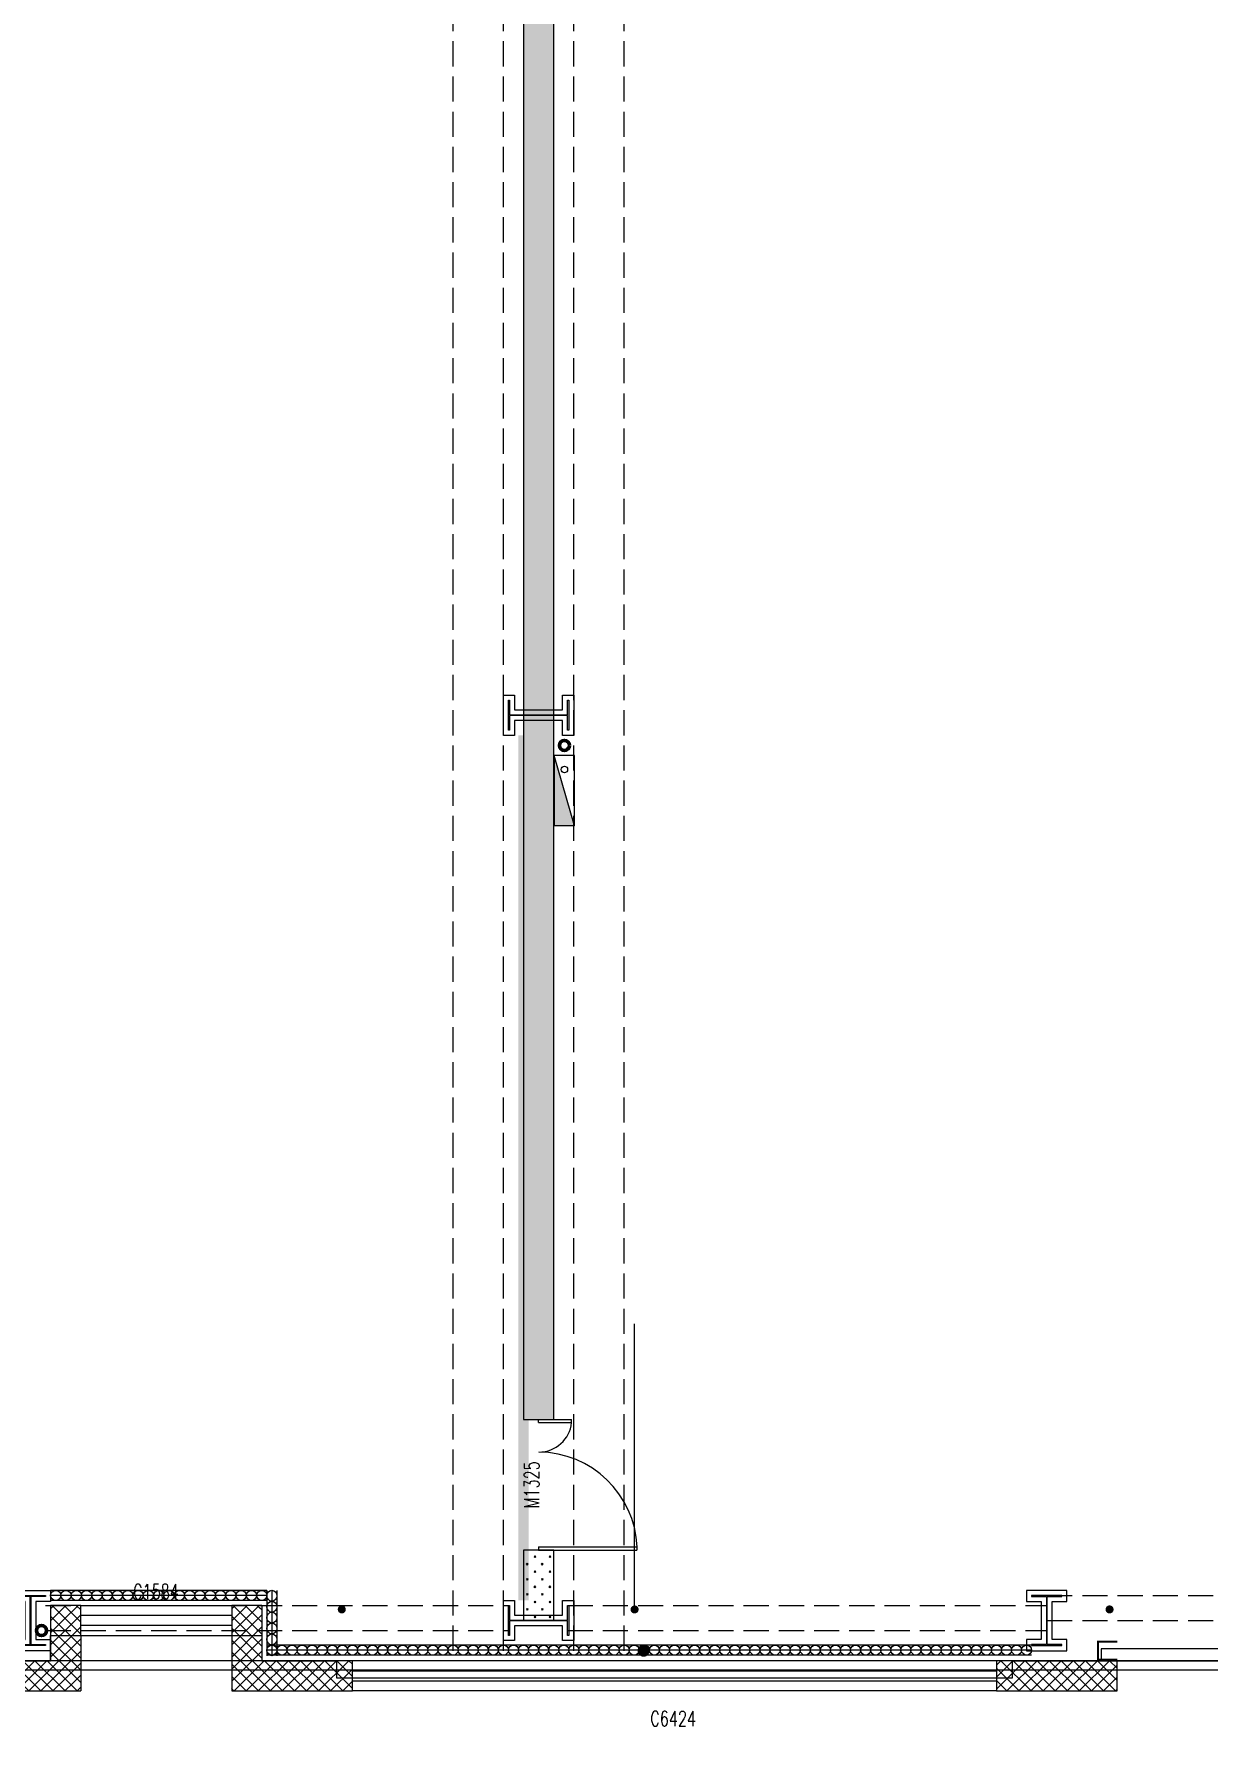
# Model space of a CAD drawing. Extents: x -474411 to 577939, y 0 to 1014176.
# Drawn here: x -231969 to -220292, y 740692 to 757592 of the extents above; entities that cross this region are included whole.
import ezdxf

# ---------------------------------------------------------------- set-up
doc = ezdxf.new("R2010")
doc.units = 0
doc.header["$LTSCALE"] = 1000
doc.header["$MEASUREMENT"] = 0
for name, pattern in [('10平面$0$DASH', [0.35, 0.25, -0.1]), ('CENTER', [2, 1.25, -0.25, 0.25, -0.25]), ('DASH', [0.35, 0.25, -0.1])]:
    doc.linetypes.add(name, pattern=pattern)
for name, color, linetype in [('10平面$0$WINDOW', 4, 'Continuous'), ('10平面$0$WINDOW_TEXT', 7, 'Continuous'), ('A-AXIS-DP', 126, 'Continuous'), ('A-AXIS-SYMB', 3, 'Continuous'), ('A-HATCH-2', 251, 'Continuous'), ('A-SFCE', 30, 'Continuous'), ('A-WINDOW', 140, 'Continuous'), ('AS-WALL', 40, 'Continuous'), ('AS-结构边线层', 200, 'Continuous'), ('DIM_SYMB', 3, 'Continuous'), ('PUB_HATCH', 8, 'Continuous'), ('SB_ZF消火栓', 10, 'Continuous'), ('建-窗', 4, 'Continuous'), ('建-门窗编号', 7, 'Continuous'), ('照明-灯具', 3, 'Continuous')]:
    doc.layers.add(name, color=color, linetype=linetype)
doc.layers.add('A-加建区域', color=47, linetype='Continuous', plot=False)
for name, color, linetype, lineweight in [('LG-ZF消防', 1, 'Continuous', 60), ('S-col', 2, 'Continuous', 0), ('柱间支撑', 6, 'CENTER', 0)]:
    doc.layers.add(name, color=color, linetype=linetype, lineweight=lineweight)
doc.styles.add('10平面$0$_TCH_WINDOW', font='SIMPLEX', dxfattribs={"height": 3.5, "bigfont": 'GBCBIG'})
doc.styles.add('A-WIN-LABEL', font='SIMPLEX', dxfattribs={"bigfont": 'GBCBIG'})
pattern_1 = [(45, (60, 0), (-60.000061, 60.000061), []), (135, (60, 0), (-60.000061, -60.000061), [])]
pattern_2 = [(45, (25.49, 21.51), (-75.000002, 75.000002), [24, -82.06602]), (135, (192.46, 21.51), (-75.000002, -75.000002), [24, -82.06602])]

# ---------------------------------------------------------------- blocks, each defined once
blk = doc.blocks.new('10平面$0$$DorLib2D$00000126')
at = {"color": 0, "linetype": 'Continuous'}
for p, q in [((-0.532, 0.5), (-0.532, 0.9)), ((0.532, 0.9), (0.532, 0.5))]:
    blk.add_line(p, q, dxfattribs=at)
at = {"color": 0, "linetype": '10平面$0$DASH'}
for p, q in [((-0.532, 0.9), (0.532, 0.9)), ((-0.532, 0.5), (0.532, 0.5))]:
    blk.add_line(p, q, dxfattribs=at)
blk = doc.blocks.new('DOOR2DLIB$SYSLIB$00000123')
at = {"color": 0}
for p, q in [((0.475, -0.001), (0.475, 0.752)), ((0.475, 0.752), (0.5, 0.752)), ((0.5, -0.001), (0.5, 0.752)), ((-0.5, 0), (-0.5, 0.252)), ((-0.475, 0.252), (-0.5, 0.252)), ((-0.475, 0), (-0.475, 0.252)), ((-0.475, 0), (-0.5, 0)), ((0.475, -0.001), (0.5, -0.001))]:
    blk.add_line(p, q, dxfattribs=at)
for centre, radius, start, end in [((0.505, -0.002), 0.755, 92.2493, 179.7238), ((-0.501, 0.003), 0.251, 359.7899, 84.0974)]:
    blk.add_arc(centre, radius, start, end, dxfattribs=at)
blk = doc.blocks.new('G$C325EBD4F')
at = {"layer": 'PUB_HATCH'}
h = blk.add_hatch(dxfattribs=at)
h.set_pattern_fill('多孔材料', color=8, scale=30, style=0)
h.set_pattern_definition(pattern_1)
h.paths.add_polyline_path([(3700, -50), (3700, 250), (3400, 250)])
h = blk.add_hatch(dxfattribs=at)
h.set_pattern_fill('多孔材料', color=8, scale=30, style=0)
h.set_pattern_definition(pattern_1)
h.paths.add_polyline_path([(3700, -50), (3400, 250), (3400, -300), (3700, -600)])
h = blk.add_hatch(dxfattribs=at)
h.set_pattern_fill('多孔材料', color=8, scale=30, style=0)
h.set_pattern_definition(pattern_1)
h.paths.add_polyline_path([(5500, 250), (5200, 250), (5200, -50)])
h = blk.add_hatch(dxfattribs=at)
h.set_pattern_fill('多孔材料', color=8, scale=30, style=0)
h.set_pattern_definition(pattern_1)
h.paths.add_polyline_path([(5500, 250), (5200, -50), (5200, -600), (5500, -300)])
h = blk.add_hatch(dxfattribs=at)
h.set_pattern_fill('多孔材料', color=8, scale=30, style=0)
h.set_pattern_definition(pattern_1)
h.paths.add_polyline_path([(3700, -600), (3400, -300), (2500, -300), (2500, -600)])
h = blk.add_hatch(dxfattribs=at)
h.set_pattern_fill('多孔材料', color=8, scale=30, style=0)
h.set_pattern_definition(pattern_1)
h.paths.add_polyline_path([(6400, -300), (5500, -300), (5200, -600), (6400, -600)])
at = {"layer": '10平面$0$WINDOW', "color": 8}
blk.add_line((5200, -50), (3700, -50), dxfattribs=at)
at = {"layer": 'AS-WALL', "color": 8}
for p, q in [((3700, 250), (3400, 250)), ((3400, 250), (3400, -300)), ((3700, -50), (3700, 250)), ((5500, 250), (5200, 250)), ((5200, 250), (5200, -50)), ((5500, 250), (5500, -300)), ((3700, -50), (3700, -600)), ((5200, -50), (5200, -600)), ((3400, -300), (2500, -300)), ((2500, -600), (2500, -300)), ((6400, -300), (5500, -300)), ((6400, -600), (6400, -300)), ((3700, -600), (2500, -600)), ((6400, -600), (5200, -600))]:
    blk.add_line(p, q, dxfattribs=at)
at = {"layer": '10平面$0$WINDOW', "color": 8}
ref = blk.add_blockref('DOOR2DLIB$SYSLIB$00000123', (4450, 100), dxfattribs=dict(at, xscale=-1500, yscale=1500, zscale=300, rotation=180.0000000000445))
ref.add_attrib('A', 'MLC1584', (4117, 313), dxfattribs={"layer": '10平面$0$WINDOW_TEXT', "ltscale": 500, "height": 148.8, "style": '10平面$0$_TCH_WINDOW', "width": 0.705882})
ref = blk.add_blockref('10平面$0$$DorLib2D$00000126', (0, -450), dxfattribs=dict(at, xscale=5000, yscale=-300, zscale=300, rotation=180.0000000000008))
ref.add_attrib('A', 'JLM5050', (-301, -594), dxfattribs={"layer": '10平面$0$WINDOW_TEXT', "ltscale": 500, "height": 148.8, "style": '10平面$0$_TCH_WINDOW', "width": 0.705882})
blk = doc.blocks.new('43243')
at = {"layer": 'AS-结构边线层', "color": 8}
blk.add_lwpolyline([(-230898, 832220), (-254254, 760236), (-254254, 741420), (-248304, 741420), (-248304, 741670), (-246204, 741670), (-246204, 741420), (-231804, 741420), (-231804, 741670), (-229704, 741670), (-229704, 741420), (-228964, 741420), (-228964, 741250), (-222244, 741250), (-222244, 741420), (-215304, 741420)], dxfattribs=at)
blk = doc.blocks.new('w4234324')
at = {"layer": 'A-AXIS-DP', "color": 8}
for points in [[(-232154, 742070), (-231854, 742070), (-231854, 742058), (-232000, 742058), (-232000, 741582), (-231854, 741582), (-231854, 741570), (-232154, 741570), (-232154, 741582), (-232008, 741582), (-232008, 742058), (-232154, 742058), (-232154, 742070)], [(-221754, 742070), (-222054, 742070), (-222054, 742058), (-221908, 742058), (-221908, 741582), (-222054, 741582), (-222054, 741570), (-221754, 741570), (-221754, 741582), (-221900, 741582), (-221900, 742058), (-221754, 742058), (-221754, 742070)]]:
    blk.add_lwpolyline(points, close=True, dxfattribs=at)
at = {"layer": 'A-HATCH-2', "color": 8}
for points in [[(-227304, 750620), (-227304, 751020), (-227192, 751020), (-227192, 750874), (-226716, 750874), (-226716, 751020), (-226604, 751020), (-226604, 750620), (-226716, 750620), (-226716, 750766), (-227192, 750766), (-227192, 750620)], [(-232204, 742120), (-231804, 742120), (-231804, 742008), (-231950, 742008), (-231950, 741632), (-231804, 741632), (-231804, 741520), (-232204, 741520), (-232204, 741632), (-232058, 741632), (-232058, 742008), (-232204, 742008)], [(-221704, 742120), (-222104, 742120), (-222104, 742008), (-221958, 742008), (-221958, 741632), (-222104, 741632), (-222104, 741520), (-221704, 741520), (-221704, 741632), (-221850, 741632), (-221850, 742008), (-221704, 742008)], [(-227304, 741620), (-227304, 742020), (-227192, 742020), (-227192, 741874), (-226716, 741874), (-226716, 742020), (-226604, 742020), (-226604, 741620), (-226716, 741620), (-226716, 741766), (-227192, 741766), (-227192, 741620)]]:
    blk.add_lwpolyline(points, close=True, dxfattribs=at)
at = {"layer": 'S-col', "color": 8}
for points in [[(-227254, 750670), (-227254, 750970), (-227242, 750970), (-227242, 750824), (-226666, 750824), (-226666, 750970), (-226654, 750970), (-226654, 750670), (-226666, 750670), (-226666, 750816), (-227242, 750816), (-227242, 750670)], [(-227254, 741670), (-227254, 741970), (-227242, 741970), (-227242, 741824), (-226666, 741824), (-226666, 741970), (-226654, 741970), (-226654, 741670), (-226666, 741670), (-226666, 741816), (-227242, 741816), (-227242, 741670)]]:
    blk.add_lwpolyline(points, close=True, dxfattribs=at)
blk = doc.blocks.new('34242343243')
at = {"color": 8}
for p, q in [((-231702, 742120), (-231804, 742120)), ((-231599, 742120), (-231702, 742120)), ((-231497, 742120), (-231599, 742120)), ((-231395, 742120), (-231497, 742120)), ((-231292, 742120), (-231395, 742120)), ((-231190, 742120), (-231292, 742120)), ((-231088, 742120), (-231190, 742120)), ((-230985, 742120), (-231088, 742120)), ((-230883, 742120), (-230985, 742120)), ((-230780, 742120), (-230883, 742120)), ((-230678, 742120), (-230780, 742120)), ((-230576, 742120), (-230678, 742120)), ((-230473, 742120), (-230576, 742120)), ((-230371, 742120), (-230473, 742120)), ((-230268, 742120), (-230371, 742120)), ((-230166, 742120), (-230268, 742120)), ((-230064, 742120), (-230166, 742120)), ((-229961, 742120), (-230064, 742120)), ((-229859, 742120), (-229961, 742120)), ((-229757, 742120), (-229859, 742120)), ((-229654, 742120), (-229757, 742120)), ((-229654, 742120), (-229654, 742012)), ((-229604, 742120), (-229604, 742012)), ((-229554, 742120), (-229554, 742012)), ((-231702, 742070), (-231804, 742070)), ((-231702, 742020), (-231804, 742020)), ((-231599, 742070), (-231702, 742070)), ((-231599, 742020), (-231702, 742020)), ((-231497, 742070), (-231599, 742070)), ((-231497, 742020), (-231599, 742020)), ((-231395, 742070), (-231497, 742070)), ((-231395, 742020), (-231497, 742020)), ((-231292, 742070), (-231395, 742070)), ((-231292, 742020), (-231395, 742020)), ((-231190, 742070), (-231292, 742070)), ((-231190, 742020), (-231292, 742020)), ((-231088, 742070), (-231190, 742070)), ((-231088, 742020), (-231190, 742020)), ((-230985, 742070), (-231088, 742070)), ((-230985, 742020), (-231088, 742020)), ((-230883, 742070), (-230985, 742070)), ((-230883, 742020), (-230985, 742020)), ((-230780, 742070), (-230883, 742070)), ((-230780, 742020), (-230883, 742020)), ((-230678, 742070), (-230780, 742070)), ((-230678, 742020), (-230780, 742020)), ((-230576, 742070), (-230678, 742070)), ((-230576, 742020), (-230678, 742020)), ((-230473, 742070), (-230576, 742070)), ((-230473, 742020), (-230576, 742020)), ((-230371, 742070), (-230473, 742070)), ((-230371, 742020), (-230473, 742020)), ((-230268, 742070), (-230371, 742070)), ((-230268, 742020), (-230371, 742020)), ((-230166, 742070), (-230268, 742070)), ((-230166, 742020), (-230268, 742020)), ((-230064, 742070), (-230166, 742070)), ((-230064, 742020), (-230166, 742020)), ((-229961, 742070), (-230064, 742070)), ((-229961, 742020), (-230064, 742020)), ((-229859, 742070), (-229961, 742070)), ((-229859, 742020), (-229961, 742020)), ((-229757, 742070), (-229859, 742070)), ((-229757, 742020), (-229859, 742020)), ((-229654, 742070), (-229757, 742070)), ((-229654, 742020), (-229757, 742020)), ((-229654, 742012), (-229654, 741903)), ((-229604, 742012), (-229604, 741903)), ((-229554, 742012), (-229554, 741903)), ((-229654, 741903), (-229654, 741795)), ((-229654, 741795), (-229654, 741687)), ((-229604, 741903), (-229604, 741795)), ((-229604, 741795), (-229604, 741687)), ((-229554, 741903), (-229554, 741795)), ((-229554, 741795), (-229554, 741687)), ((-229654, 741687), (-229654, 741578)), ((-229604, 741687), (-229604, 741578)), ((-229554, 741687), (-229554, 741578)), ((-229654, 741578), (-229654, 741470)), ((-229604, 741578), (-229604, 741470)), ((-229554, 741578), (-229554, 741470))]:
    blk.add_line(p, q, dxfattribs=at)
for points in [[(-229554, 741576), (-229654, 741576)], [(-229554, 741526), (-229654, 741526)], [(-229554, 741476), (-229654, 741476)], [(-229454, 741576), (-229554, 741576)], [(-229454, 741526), (-229554, 741526)], [(-229454, 741476), (-229554, 741476)], [(-229354, 741576), (-229454, 741576)], [(-229354, 741526), (-229454, 741526)], [(-229354, 741476), (-229454, 741476)], [(-229254, 741576), (-229354, 741576)], [(-229254, 741526), (-229354, 741526)], [(-229254, 741476), (-229354, 741476)], [(-229154, 741576), (-229254, 741576)], [(-229154, 741526), (-229254, 741526)], [(-229154, 741476), (-229254, 741476)], [(-229054, 741576), (-229154, 741576)], [(-229054, 741526), (-229154, 741526)], [(-229054, 741476), (-229154, 741476)], [(-228954, 741576), (-229054, 741576)], [(-228954, 741526), (-229054, 741526)], [(-228954, 741476), (-229054, 741476)], [(-228854, 741576), (-228954, 741576)], [(-228854, 741526), (-228954, 741526)], [(-228854, 741476), (-228954, 741476)], [(-228754, 741576), (-228854, 741576)], [(-228754, 741526), (-228854, 741526)], [(-228754, 741476), (-228854, 741476)], [(-228654, 741576), (-228754, 741576)], [(-228654, 741526), (-228754, 741526)], [(-228654, 741476), (-228754, 741476)], [(-228554, 741576), (-228654, 741576)], [(-228554, 741526), (-228654, 741526)], [(-228554, 741476), (-228654, 741476)], [(-228454, 741576), (-228554, 741576)], [(-228454, 741526), (-228554, 741526)], [(-228454, 741476), (-228554, 741476)], [(-228354, 741576), (-228454, 741576)], [(-228354, 741526), (-228454, 741526)], [(-228354, 741476), (-228454, 741476)], [(-228254, 741576), (-228354, 741576)], [(-228254, 741526), (-228354, 741526)], [(-228254, 741476), (-228354, 741476)], [(-228154, 741576), (-228254, 741576)], [(-228154, 741526), (-228254, 741526)], [(-228154, 741476), (-228254, 741476)], [(-228054, 741576), (-228154, 741576)], [(-228054, 741526), (-228154, 741526)], [(-228054, 741476), (-228154, 741476)], [(-227954, 741576), (-228054, 741576)], [(-227954, 741526), (-228054, 741526)], [(-227954, 741476), (-228054, 741476)], [(-227854, 741576), (-227954, 741576)], [(-227854, 741526), (-227954, 741526)], [(-227854, 741476), (-227954, 741476)], [(-227754, 741576), (-227854, 741576)], [(-227754, 741526), (-227854, 741526)], [(-227754, 741476), (-227854, 741476)], [(-227654, 741576), (-227754, 741576)], [(-227654, 741526), (-227754, 741526)], [(-227654, 741476), (-227754, 741476)], [(-227554, 741576), (-227654, 741576)], [(-227554, 741526), (-227654, 741526)], [(-227554, 741476), (-227654, 741476)], [(-227454, 741576), (-227554, 741576)], [(-227454, 741526), (-227554, 741526)], [(-227454, 741476), (-227554, 741476)], [(-227354, 741576), (-227454, 741576)], [(-227354, 741526), (-227454, 741526)], [(-227354, 741476), (-227454, 741476)], [(-227254, 741576), (-227354, 741576)], [(-227254, 741526), (-227354, 741526)], [(-227254, 741476), (-227354, 741476)], [(-227154, 741576), (-227254, 741576)], [(-227154, 741526), (-227254, 741526)], [(-227154, 741476), (-227254, 741476)], [(-227054, 741576), (-227154, 741576)], [(-227054, 741526), (-227154, 741526)], [(-227054, 741476), (-227154, 741476)], [(-226954, 741576), (-227054, 741576)], [(-226954, 741526), (-227054, 741526)], [(-226954, 741476), (-227054, 741476)], [(-226854, 741576), (-226954, 741576)], [(-226854, 741526), (-226954, 741526)], [(-226854, 741476), (-226954, 741476)], [(-226754, 741576), (-226854, 741576)], [(-226754, 741526), (-226854, 741526)], [(-226754, 741476), (-226854, 741476)], [(-226654, 741576), (-226754, 741576)], [(-226654, 741526), (-226754, 741526)], [(-226654, 741476), (-226754, 741476)], [(-226554, 741576), (-226654, 741576)], [(-226554, 741526), (-226654, 741526)], [(-226554, 741476), (-226654, 741476)], [(-226454, 741576), (-226554, 741576)], [(-226454, 741526), (-226554, 741526)], [(-226454, 741476), (-226554, 741476)], [(-226354, 741576), (-226454, 741576)], [(-226354, 741526), (-226454, 741526)], [(-226354, 741476), (-226454, 741476)], [(-226254, 741576), (-226354, 741576)], [(-226254, 741526), (-226354, 741526)], [(-226254, 741476), (-226354, 741476)], [(-226154, 741576), (-226254, 741576)], [(-226154, 741526), (-226254, 741526)], [(-226154, 741476), (-226254, 741476)], [(-226054, 741576), (-226154, 741576)], [(-226054, 741526), (-226154, 741526)], [(-226054, 741476), (-226154, 741476)], [(-225954, 741576), (-226054, 741576)], [(-225954, 741526), (-226054, 741526)], [(-225954, 741476), (-226054, 741476)], [(-225854, 741576), (-225954, 741576)], [(-225854, 741526), (-225954, 741526)], [(-225854, 741476), (-225954, 741476)], [(-225754, 741576), (-225854, 741576)], [(-225754, 741526), (-225854, 741526)], [(-225754, 741476), (-225854, 741476)], [(-225654, 741576), (-225754, 741576)], [(-225654, 741526), (-225754, 741526)], [(-225654, 741476), (-225754, 741476)], [(-225554, 741576), (-225654, 741576)], [(-225554, 741526), (-225654, 741526)], [(-225554, 741476), (-225654, 741476)], [(-225454, 741576), (-225554, 741576)], [(-225454, 741526), (-225554, 741526)], [(-225454, 741476), (-225554, 741476)], [(-225354, 741576), (-225454, 741576)], [(-225354, 741526), (-225454, 741526)], [(-225354, 741476), (-225454, 741476)], [(-225254, 741576), (-225354, 741576)], [(-225254, 741526), (-225354, 741526)], [(-225254, 741476), (-225354, 741476)], [(-225154, 741576), (-225254, 741576)], [(-225154, 741526), (-225254, 741526)], [(-225154, 741476), (-225254, 741476)], [(-225054, 741576), (-225154, 741576)], [(-225054, 741526), (-225154, 741526)], [(-225054, 741476), (-225154, 741476)], [(-224954, 741576), (-225054, 741576)], [(-224954, 741526), (-225054, 741526)], [(-224954, 741476), (-225054, 741476)], [(-224854, 741576), (-224954, 741576)], [(-224854, 741526), (-224954, 741526)], [(-224854, 741476), (-224954, 741476)], [(-224754, 741576), (-224854, 741576)], [(-224754, 741526), (-224854, 741526)], [(-224754, 741476), (-224854, 741476)], [(-224654, 741576), (-224754, 741576)], [(-224654, 741526), (-224754, 741526)], [(-224654, 741476), (-224754, 741476)], [(-224554, 741576), (-224654, 741576)], [(-224554, 741526), (-224654, 741526)], [(-224554, 741476), (-224654, 741476)], [(-224454, 741576), (-224554, 741576)], [(-224454, 741526), (-224554, 741526)], [(-224454, 741476), (-224554, 741476)], [(-224354, 741576), (-224454, 741576)], [(-224354, 741526), (-224454, 741526)], [(-224354, 741476), (-224454, 741476)], [(-224254, 741576), (-224354, 741576)], [(-224254, 741526), (-224354, 741526)], [(-224254, 741476), (-224354, 741476)], [(-224154, 741576), (-224254, 741576)], [(-224154, 741526), (-224254, 741526)], [(-224154, 741476), (-224254, 741476)], [(-224054, 741576), (-224154, 741576)], [(-224054, 741526), (-224154, 741526)], [(-224054, 741476), (-224154, 741476)], [(-223954, 741576), (-224054, 741576)], [(-223954, 741526), (-224054, 741526)], [(-223954, 741476), (-224054, 741476)], [(-223854, 741576), (-223954, 741576)], [(-223854, 741526), (-223954, 741526)], [(-223854, 741476), (-223954, 741476)], [(-223754, 741576), (-223854, 741576)], [(-223754, 741526), (-223854, 741526)], [(-223754, 741476), (-223854, 741476)], [(-223654, 741576), (-223754, 741576)], [(-223654, 741526), (-223754, 741526)], [(-223654, 741476), (-223754, 741476)], [(-223554, 741576), (-223654, 741576)], [(-223554, 741526), (-223654, 741526)], [(-223554, 741476), (-223654, 741476)], [(-223454, 741576), (-223554, 741576)], [(-223454, 741526), (-223554, 741526)], [(-223454, 741476), (-223554, 741476)], [(-223354, 741576), (-223454, 741576)], [(-223354, 741526), (-223454, 741526)], [(-223354, 741476), (-223454, 741476)], [(-223254, 741576), (-223354, 741576)], [(-223254, 741526), (-223354, 741526)], [(-223254, 741476), (-223354, 741476)], [(-223154, 741576), (-223254, 741576)], [(-223154, 741526), (-223254, 741526)], [(-223154, 741476), (-223254, 741476)], [(-223054, 741576), (-223154, 741576)], [(-223054, 741526), (-223154, 741526)], [(-223054, 741476), (-223154, 741476)], [(-222954, 741576), (-223054, 741576)], [(-222954, 741526), (-223054, 741526)], [(-222954, 741476), (-223054, 741476)], [(-222854, 741576), (-222954, 741576)], [(-222854, 741526), (-222954, 741526)], [(-222854, 741476), (-222954, 741476)], [(-222754, 741576), (-222854, 741576)], [(-222754, 741526), (-222854, 741526)], [(-222754, 741476), (-222854, 741476)], [(-222654, 741576), (-222754, 741576)], [(-222654, 741526), (-222754, 741526)], [(-222654, 741476), (-222754, 741476)], [(-222554, 741576), (-222654, 741576)], [(-222554, 741526), (-222654, 741526)], [(-222554, 741476), (-222654, 741476)], [(-222454, 741576), (-222554, 741576)], [(-222454, 741526), (-222554, 741526)], [(-222454, 741476), (-222554, 741476)], [(-222354, 741576), (-222454, 741576)], [(-222354, 741526), (-222454, 741526)], [(-222354, 741476), (-222454, 741476)], [(-222254, 741576), (-222354, 741576)], [(-222254, 741526), (-222354, 741526)], [(-222254, 741476), (-222354, 741476)], [(-222154, 741576), (-222254, 741576)], [(-222154, 741526), (-222254, 741526)], [(-222154, 741476), (-222254, 741476)], [(-222054, 741576), (-222154, 741576)], [(-222054, 741526), (-222154, 741526)], [(-222054, 741476), (-222154, 741476)]]:
    blk.add_lwpolyline(points, dxfattribs=at)
for centre in [(-229604, 741526), (-229504, 741526), (-229404, 741526), (-229304, 741526), (-229204, 741526), (-229104, 741526), (-229004, 741526), (-228904, 741526), (-228804, 741526), (-228704, 741526), (-228604, 741526), (-228504, 741526), (-228404, 741526), (-228304, 741526), (-228204, 741526), (-228104, 741526), (-228004, 741526), (-227904, 741526), (-227804, 741526), (-227704, 741526), (-227604, 741526), (-227504, 741526), (-227404, 741526), (-227304, 741526), (-227204, 741526), (-227104, 741526), (-227004, 741526), (-226904, 741526), (-226804, 741526), (-226704, 741526), (-226604, 741526), (-226504, 741526), (-226404, 741526), (-226304, 741526), (-226204, 741526), (-226104, 741526), (-226004, 741526), (-225904, 741526), (-225804, 741526), (-225704, 741526), (-225604, 741526), (-225504, 741526), (-225404, 741526), (-225304, 741526), (-225204, 741526), (-225104, 741526), (-225004, 741526), (-224904, 741526), (-224804, 741526), (-224704, 741526), (-224604, 741526), (-224504, 741526), (-224404, 741526), (-224304, 741526), (-224204, 741526), (-224104, 741526), (-224004, 741526), (-223904, 741526), (-223804, 741526), (-223704, 741526), (-223604, 741526), (-223504, 741526), (-223404, 741526), (-223304, 741526), (-223204, 741526), (-223104, 741526), (-223004, 741526), (-222904, 741526), (-222804, 741526), (-222704, 741526), (-222604, 741526), (-222504, 741526), (-222404, 741526), (-222304, 741526), (-222204, 741526), (-222104, 741526)]:
    blk.add_circle(centre, 50, dxfattribs=at)
for centre, major_axis, ratio in [((-231753, 742070), (51.2, 0), 0.976744), ((-231651, 742070), (51.2, 0), 0.976744), ((-231548, 742070), (51.2, 0), 0.976744), ((-231446, 742070), (51.2, 0), 0.976744), ((-231343, 742070), (51.2, 0), 0.976744), ((-231241, 742070), (51.2, 0), 0.976744), ((-231139, 742070), (51.2, 0), 0.976744), ((-231036, 742070), (51.2, 0), 0.976744), ((-230934, 742070), (51.2, 0), 0.976744), ((-230832, 742070), (51.2, 0), 0.976744), ((-230729, 742070), (51.2, 0), 0.976744), ((-230627, 742070), (51.2, 0), 0.976744), ((-230524, 742070), (51.2, 0), 0.976744), ((-230422, 742070), (51.2, 0), 0.976744), ((-230320, 742070), (51.2, 0), 0.976744), ((-230217, 742070), (51.2, 0), 0.976744), ((-230115, 742070), (51.2, 0), 0.976744), ((-230013, 742070), (51.2, 0), 0.976744), ((-229910, 742070), (51.2, 0), 0.976744), ((-229808, 742070), (51.2, 0), 0.976744), ((-229705, 742070), (51.2, 0), 0.976744), ((-229604, 742066), (0, 54.2), 0.923077), ((-229604, 741957), (0, 54.2), 0.923077), ((-229604, 741849), (0, 54.2), 0.923077), ((-229604, 741741), (0, 54.2), 0.923077), ((-229604, 741632), (0, 54.2), 0.923077), ((-229604, 741524), (0, 54.2), 0.923077)]:
    blk.add_ellipse(centre, major_axis=major_axis, ratio=ratio, start_param=3.141593, end_param=9.424778, dxfattribs=at)
at = {"layer": 'A-SFCE', "color": 8, "const_width": 20}
blk.add_lwpolyline([(-221204, 741430), (-221394, 741430), (-221394, 741610), (-221204, 741610)], dxfattribs=at)
blk = doc.blocks.new('423432433333')
at = {"layer": 'PUB_HATCH'}
h = blk.add_hatch(dxfattribs=at)
h.set_pattern_fill('石膏板', color=8, scale=30, style=0)
h.set_pattern_definition(pattern_2)
h.paths.add_polyline_path([(-224410, 762370), (-224410, 743870), (-224110, 743870), (-224110, 762370)])
h = blk.add_hatch(dxfattribs=at)
h.set_pattern_fill('石膏板', color=8, scale=30, style=0)
h.set_pattern_definition(pattern_2)
h.paths.add_polyline_path([(-224110, 741874), (-224110, 742570), (-224410, 742570), (-224410, 741874)])
at = {"layer": 'A-加建区域', "color": 8}
blk.add_line((-224410, 741874), (-224110, 741874), dxfattribs=at)
at = {"layer": 'AS-WALL', "color": 8}
for p, q in [((-224410, 762370), (-224410, 743870)), ((-224110, 743870), (-224110, 762370)), ((-224410, 743870), (-224110, 743870)), ((-224110, 742570), (-224410, 742570)), ((-224410, 742570), (-224410, 741874)), ((-224110, 741874), (-224110, 742570)), ((-224410, 741874), (-224110, 741874))]:
    blk.add_line(p, q, dxfattribs=at)
at = {"layer": '10平面$0$WINDOW', "color": 8}
ref = blk.add_blockref('DOOR2DLIB$SYSLIB$00000123', (-224260, 743220), dxfattribs=dict(at, xscale=-1300, yscale=-1300, zscale=300, rotation=90.00000000093513))
ref.add_attrib('A', 'M1325', (-224253, 742985), dxfattribs={"layer": '10平面$0$WINDOW_TEXT', "ltscale": 500, "height": 148.8, "rotation": 90, "style": '10平面$0$_TCH_WINDOW', "width": 0.705882})
blk = doc.blocks.new('234243242332')
at = {"layer": 'SB_ZF消火栓'}
blk.add_hatch(color=8, dxfattribs=at).paths.add_polyline_path([(-226798, 750420), (-226798, 749720), (-226598, 749720)])
at = {"layer": 'LG-ZF消防', "color": 8, "linetype": 'Continuous'}
for centre in [(-226698, 750520), (-231894, 741720)]:
    blk.add_circle(centre, 50, dxfattribs=at)
at = {"layer": 'SB_ZF消火栓', "color": 8}
for p, q in [((-226598, 750420), (-226798, 750420)), ((-226798, 750420), (-226798, 749720)), ((-226598, 749720), (-226798, 750420)), ((-226598, 749720), (-226598, 750420)), ((-226598, 749720), (-226798, 749720))]:
    blk.add_line(p, q, dxfattribs=at)
blk.add_circle((-226698, 750280), 32.5, dxfattribs=at)
blk = doc.blocks.new('WINDOW2DLIB$DYNSTYLE$00000005')
at = {"color": 0}
for points in [[(-0.5, 0.5), (-0.5, -0.5)], [(-0.5, 0.5), (0.5, 0.5)], [(0.5, -0.5), (0.5, 0.5)], [(0.5, 0.1667), (-0.5, 0.1667)], [(0.5, -0.1667), (-0.5, -0.1667)], [(-0.5, -0.5), (0.5, -0.5)]]:
    blk.add_lwpolyline(points, dxfattribs=at)

msp = doc.modelspace()

# ---------------------------------------------------------------- hatches: boundary and pattern name
at = {"layer": 'PUB_HATCH'}
h = msp.add_hatch(dxfattribs=at)
h.set_pattern_fill('多孔材料', color=8, scale=30, style=0)
h.set_pattern_definition(pattern_1)
h.paths.add_polyline_path([(-231504.2, 741670), (-231804.2, 741970), (-231804.2, 741420), (-231504.2, 741120)])
h = msp.add_hatch(dxfattribs=at)
h.set_pattern_fill('多孔材料', color=8, scale=30, style=0)
h.set_pattern_definition(pattern_1)
h.paths.add_polyline_path([(-231504.2, 741670), (-231504.2, 741970), (-231804.2, 741970)])
h = msp.add_hatch(dxfattribs=at)
h.set_pattern_fill('多孔材料', color=8, scale=30, style=0)
h.set_pattern_definition(pattern_1)
h.paths.add_polyline_path([(-229704.2, 741970), (-230004.2, 741670), (-230004.2, 741120), (-229704.2, 741420)])
h = msp.add_hatch(dxfattribs=at)
h.set_pattern_fill('多孔材料', color=8, scale=30, style=0)
h.set_pattern_definition(pattern_1)
h.paths.add_polyline_path([(-229704.2, 741970), (-230004.2, 741970), (-230004.2, 741670)])
h = msp.add_hatch(dxfattribs=at)
h.set_pattern_fill('多孔材料', color=8, scale=30, style=0)
h.set_pattern_definition(pattern_1)
h.paths.add_polyline_path([(-246204.2, 741420), (-246504.2, 741120), (-231504.2, 741120), (-231804.2, 741420)])
h = msp.add_hatch(dxfattribs=at)
h.set_pattern_fill('多孔材料', color=8, scale=30, style=0)
h.set_pattern_definition(pattern_1)
h.paths.add_polyline_path([(-230004.2, 741120), (-228804.2, 741120), (-228804.2, 741420), (-229704.2, 741420)])
h = msp.add_hatch(dxfattribs=at)
h.set_pattern_fill('多孔材料', color=8, scale=30, style=0)
h.set_pattern_definition(pattern_1)
h.paths.add_polyline_path([(-221204.2, 741420), (-222404.2, 741420), (-222404.2, 741120), (-221204.2, 741120)])

# ---------------------------------------------------------------- linework, layer by layer
at = {"layer": 'A-AXIS-SYMB', "color": 8}
msp.add_line((-226000, 741930), (-226000, 744770), dxfattribs=at)
at = {"layer": 'A-AXIS-SYMB', "color": 8, "const_width": 40}
for points in [[(-228910, 741910, 1), (-228910, 741950, 1)], [(-226000, 741910, 1), (-226000, 741950, 1)], [(-221280, 741910, 1), (-221280, 741950, 1)]]:
    msp.add_lwpolyline(points, format="xyb", close=True, dxfattribs=at)
at = {"layer": 'A-HATCH-2', "color": 8, "linetype": 'DASH'}
for p, q in [((-226604.2, 741520), (-226604.2, 832220)), ((-226104.2, 741520), (-226104.2, 832220)), ((-227804.2, 741520), (-227804.2, 786460)), ((-227304.2, 741520), (-227304.2, 786460))]:
    msp.add_line(p, q, dxfattribs=at)
at = {"layer": 'A-SFCE', "color": 8, "linetype": 'DASH'}
for p, q in [((-231854.2, 741970), (-227242.2, 741970)), ((-226666.2, 741970), (-221900.2, 741970)), ((-221900.2, 742070), (-215508.2, 742070)), ((-221900.2, 741820), (-215508.2, 741820)), ((-231854.2, 741720), (-227254.2, 741720)), ((-226666.2, 741720), (-221900.2, 741720))]:
    msp.add_line(p, q, dxfattribs=at)
at = {"layer": 'AS-WALL', "color": 8}
for p, q in [((-231804.2, 741970), (-231804.2, 741420)), ((-231504.2, 741970), (-231804.2, 741970)), ((-231504.2, 741670), (-231504.2, 741970)), ((-229704.2, 741970), (-230004.2, 741970)), ((-230004.2, 741970), (-230004.2, 741670)), ((-229704.2, 741970), (-229704.2, 741420)), ((-231504.2, 741670), (-231504.2, 741120)), ((-230004.2, 741670), (-230004.2, 741120)), ((-246204.2, 741420), (-231804.2, 741420)), ((-228804.2, 741420), (-229704.2, 741420)), ((-228804.2, 741120), (-228804.2, 741420)), ((-221204.2, 741420), (-222404.2, 741420)), ((-222404.2, 741420), (-222404.2, 741120)), ((-221204.2, 741120), (-221204.2, 741420)), ((-246504.2, 741120), (-231504.2, 741120)), ((-230004.2, 741120), (-228804.2, 741120)), ((-222404.2, 741120), (-221204.2, 741120))]:
    msp.add_line(p, q, dxfattribs=at)
at = {"layer": 'DIM_SYMB', "color": 8, "const_width": 60}
msp.add_lwpolyline([(-225919.8, 741491.7, 1), (-225900.2, 741548.3, 1)], format="xyb", close=True, dxfattribs=at)
msp.add_lwpolyline([(-225919.8, 741491.7, 1), (-225900.2, 741548.3, 1)], format="xyb", close=True, dxfattribs=at)
at = {"layer": '柱间支撑', "color": 8, "const_width": 100}
msp.add_lwpolyline([(-227104.2, 750620), (-227104.2, 742020)], dxfattribs=at)
at = {"layer": '照明-灯具', "color": 6, "ltscale": 500}
for points in [[(-140392.9, 769712.9), (-140392.9, 769477.8), (-144587.9, 769477.8), (-144587.9, 741420), (-252134.2, 741420), (-252134.2, 741120)], [(-140069.6, 769408.5), (-144562.4, 769408.5), (-144501.5, 741325.3), (-251965.4, 741325.3), (-251963.4, 741120)]]:
    msp.add_lwpolyline(points, dxfattribs=at)

# ---------------------------------------------------------------- block references
at = {"layer": 'A-WINDOW', "color": 8}
for name in ['43243', 'w4234324']:
    msp.add_blockref(name, (0, 0), dxfattribs=at)
at = {"layer": 'A-加建区域', "color": 8}
msp.add_blockref('423432433333', (-2694.2, -50), dxfattribs=at)
at = {"layer": 'AS-WALL', "color": 8}
msp.add_blockref('G$C325EBD4F', (-218704.2, 741720), dxfattribs=at)
at = {"layer": 'DIM_SYMB', "color": 8}
msp.add_blockref('34242343243', (0, 0), dxfattribs=at)
at = {"layer": 'SB_ZF消火栓', "color": 8, "linetype": 'Continuous'}
msp.add_blockref('234243242332', (0, 0), dxfattribs=at)
at = {"layer": '建-窗', "color": 8}
ref = msp.add_blockref('WINDOW2DLIB$DYNSTYLE$00000005', (-230754.2, 741820), dxfattribs=dict(at, xscale=-1500, yscale=300, zscale=300, rotation=180.0000000000445))
ref.add_attrib('A', 'C1584', (-230984.2, 742033.1), dxfattribs={"layer": '建-门窗编号', "ltscale": 500, "height": 148.75, "style": 'A-WIN-LABEL', "width": 0.705882})
ref = msp.add_blockref('WINDOW2DLIB$DYNSTYLE$00000005', (-225604.2, 741270), dxfattribs=dict(at, xscale=6400, yscale=-300, zscale=300, rotation=179.9999999999884))
ref.add_attrib('A', 'C6424', (-225844.2, 740770.6), dxfattribs={"layer": '建-门窗编号', "ltscale": 500, "height": 148.75, "rotation": 360, "style": 'A-WIN-LABEL', "width": 0.705882})

doc.saveas('drawing.dxf')
